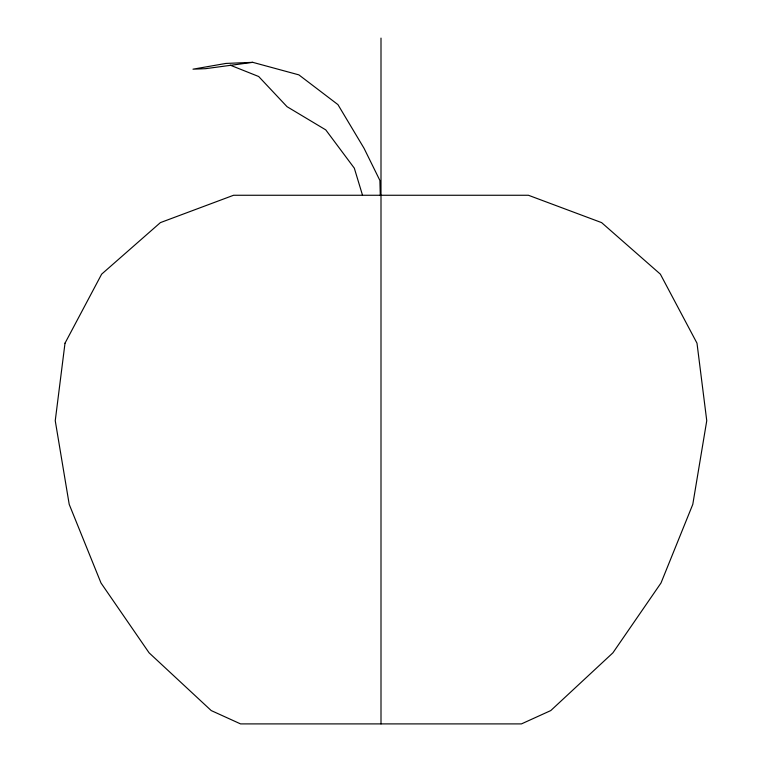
<?xml version="1.0" encoding="UTF-8"?>
<svg xmlns="http://www.w3.org/2000/svg" width="762" height="762" viewBox="0 0 762 762"><rect width="100%" height="100%" fill="white"/><g stroke="black" fill="none" stroke-linecap="round" stroke-linejoin="round"><path stroke-width="1.14" d="M252.755 62.341L205.607 68.666L192.986 69.18L225.895 63.436L252.755 62.341L298.866 74.867L337.937 104.613L364.036 148.276L379.895 180.461L380.295 195.577M230.267 65.18L258.67 76.505L287.045 106.69L325.774 129.892L354.32 168.173L362.502 195.177M381 38.1L381 723.9M65.008 343.186L55.245 420.719L69.209 504.368L101.003 582.997L149.104 652.843L211.226 710.575L240.554 723.9L521.446 723.9L550.774 710.575L612.896 652.843L660.997 582.997L692.791 504.368L706.755 420.719L696.992 343.186L660.359 274.158L601.618 222.618L528.418 195.262L233.582 195.262L160.382 222.618L101.641 274.158L65.008 343.186"/></g></svg>
